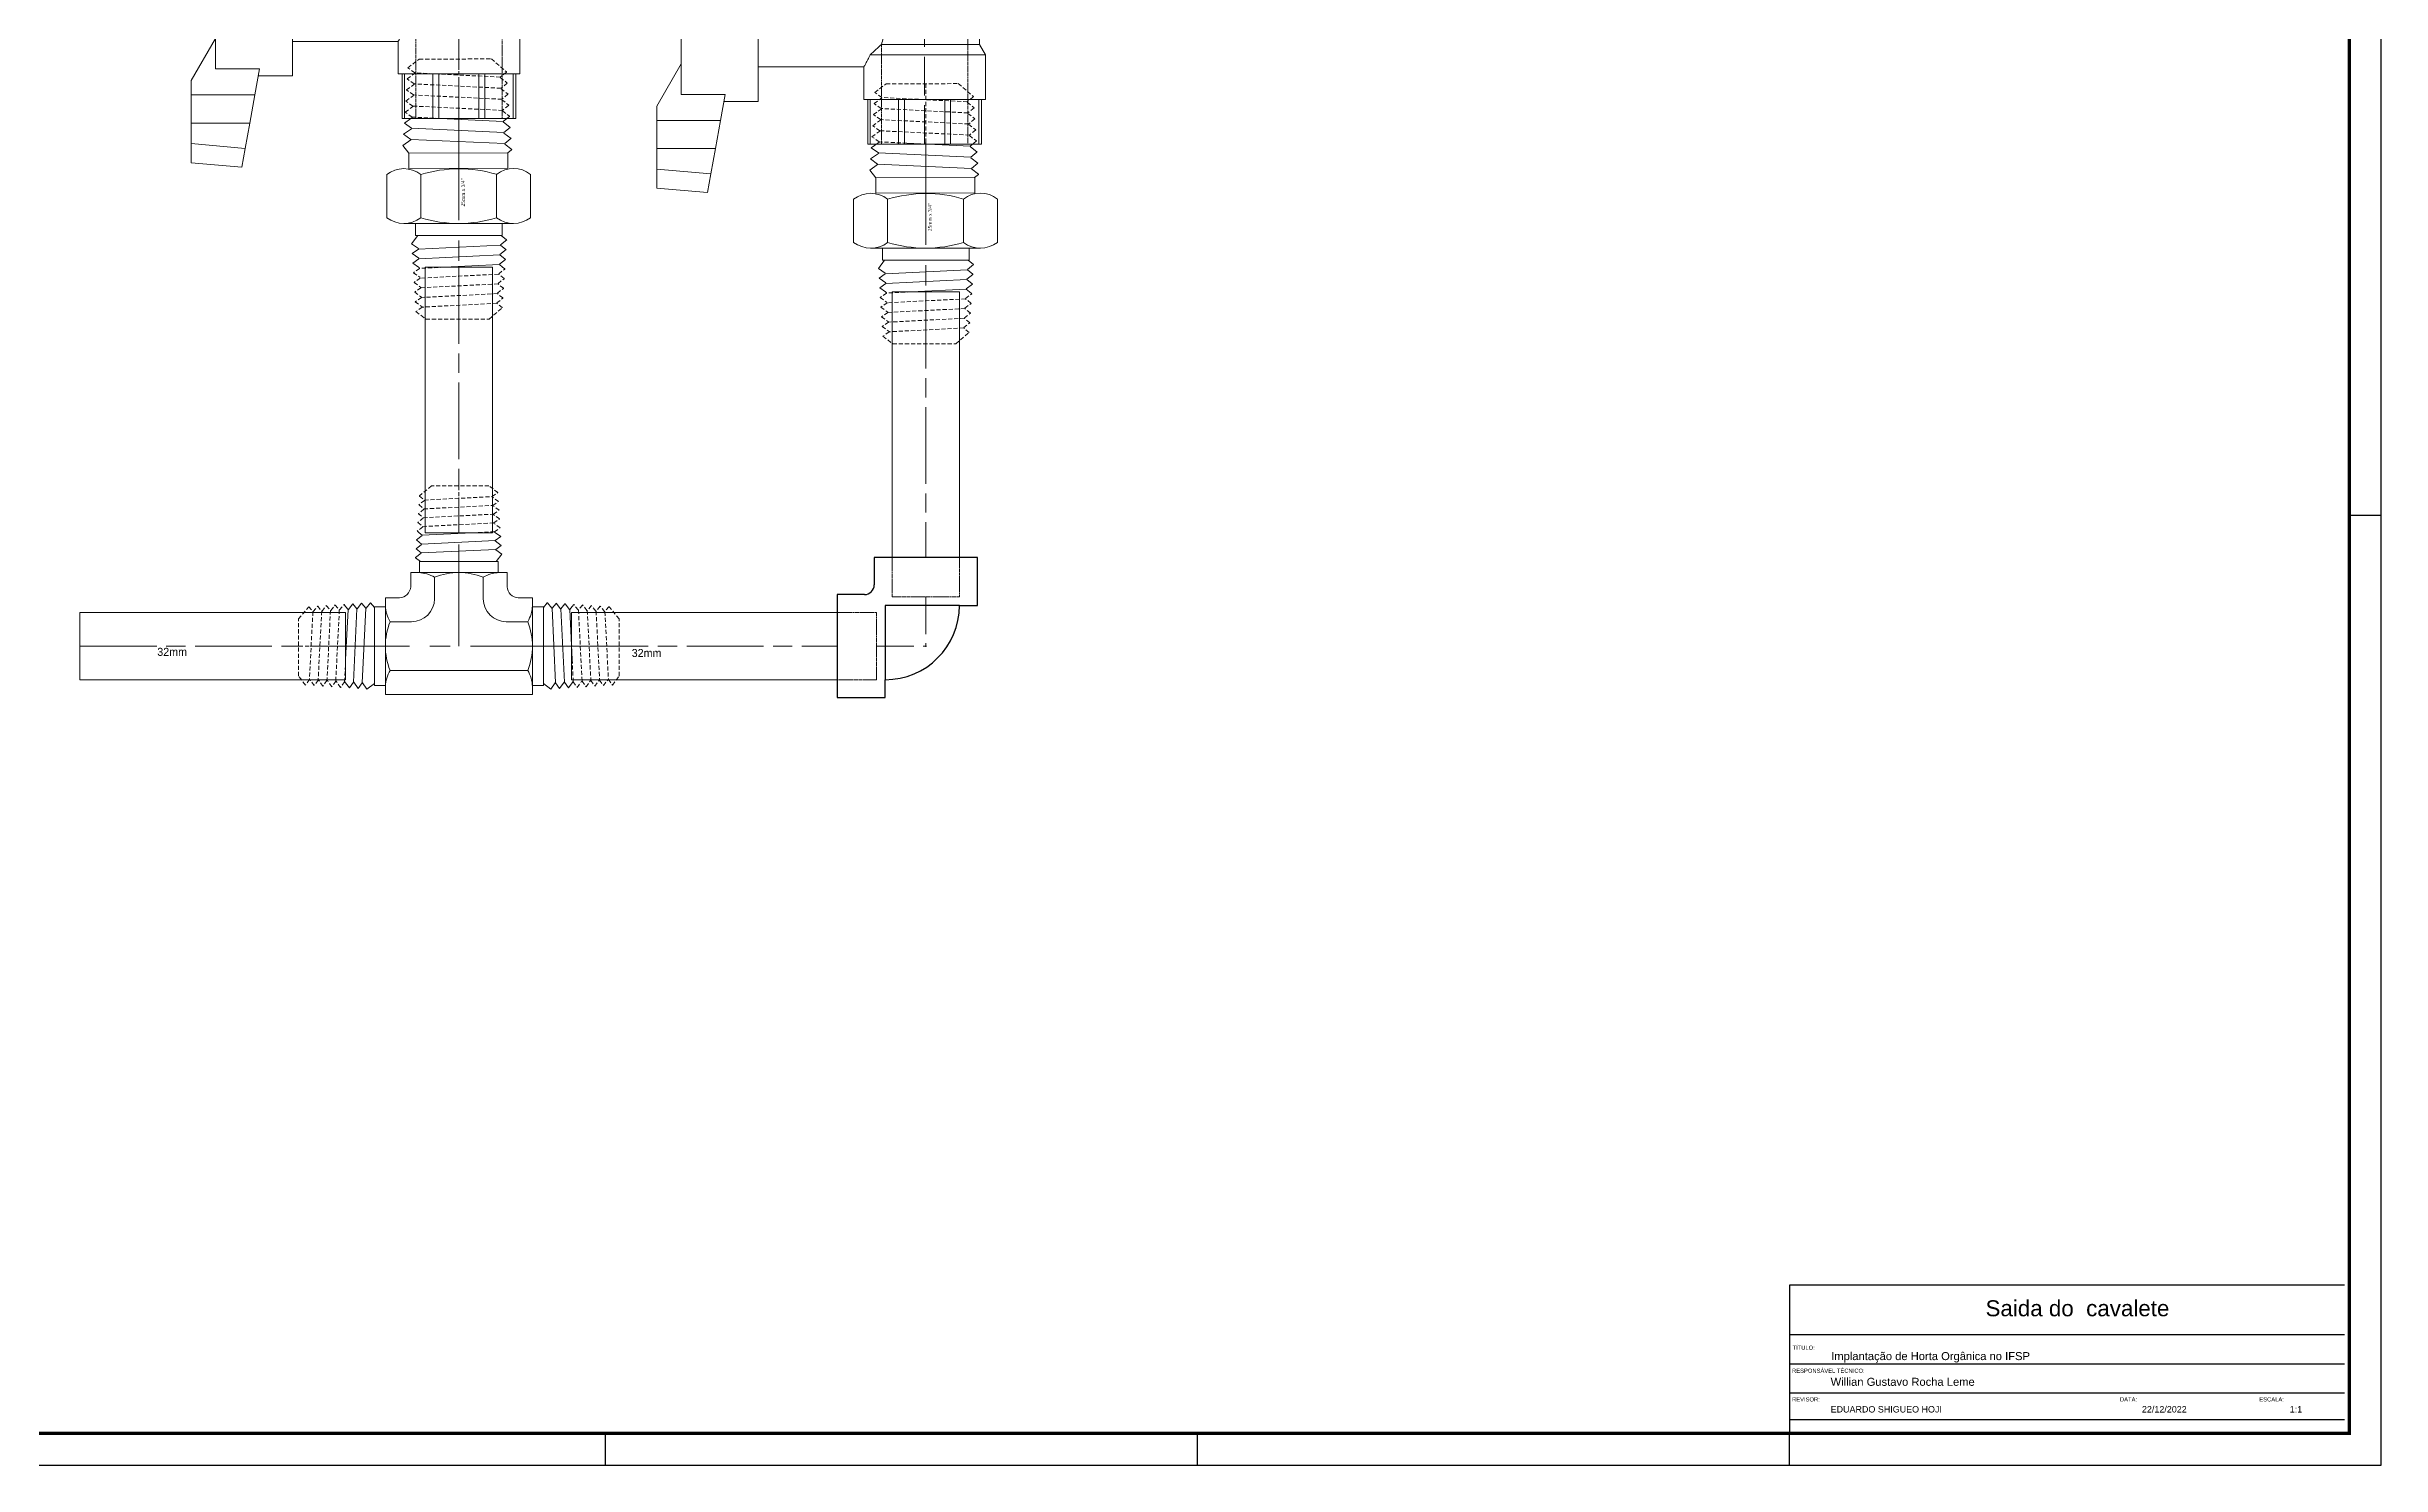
# Model space of a CAD drawing. Header units: millimetres. Extents: x -50 to 1139, y 20 to 861.
# Drawn here: x 410 to 1139, y 20 to 463 of the extents above; entities that cross this region are included whole.
import ezdxf

# ---------------------------------------------------------------- set-up
doc = ezdxf.new("R2010")
doc.units = ezdxf.units.MM
for name, pattern in [('ACAD_ISO02W100', [15, 12, -3]), ('ACAD_ISO08W100', [36, 24, -3, 6, -3]), ('CENTER', [50.8, 31.75, -6.35, 6.35, -6.35]), ('HIDDEN', [9.525, 6.35, -3.175]), ('PHANTOM2', [1.25, 0.625, -0.125, 0.125, -0.125, 0.125, -0.125])]:
    doc.linetypes.add(name, pattern=pattern)
doc.layers.add('1', color=7, linetype='Continuous')
doc.layers.add('ARQ-FOLHA', color=7, linetype='Continuous')
for name, color, linetype, lineweight in [('2', 8, 'PHANTOM2', 0), ('CENTER', 1, 'ACAD_ISO08W100', 0), ('RD0.25_CL', 1, 'CENTER', 25)]:
    doc.layers.add(name, color=color, linetype=linetype, lineweight=lineweight)
doc.layers.add('BANTU', color=8, linetype='ACAD_ISO02W100', lineweight=0, plot=False)
doc.styles.add('arial', font='arial.ttf')
doc.styles.add('PIPING', font='', dxfattribs={"width": 0.8})
doc.styles.get('PIPING').set_extended_font_data('Bookman Old Style')

# ---------------------------------------------------------------- blocks, each defined once
blk = doc.blocks.new('FOLHA A0')
at = {"layer": 'ARQ-FOLHA'}
for p, q in [((1189, -841), (1189, 0)), ((1179, -544), (1189, -544)), ((634, -841), (634, -831)), ((819, -841), (819, -831)), ((1004, -841), (1004, -831))]:
    blk.add_line(p, q, dxfattribs=at)
at = {"layer": 'ARQ-FOLHA', "const_width": 1}
blk.add_lwpolyline([(1179, -10), (25, -10), (25, -831), (1179, -831), (1179, -10)], dxfattribs=at)
at = {"layer": 'ARQ-FOLHA'}
blk.add_lwpolyline([(0, -841), (1189, -841)], dxfattribs=at)
blk = doc.blocks.new('1P2 PIPE')
at = {"layer": '1', "lineweight": 0}
blk.add_lwpolyline([(-83.05, 10.5), (0, 10.5), (0, -10.5), (-83.05, -10.5)], close=True, dxfattribs=at)
at = {"layer": 'CENTER', "lineweight": 0}
blk.add_line((-83.05, 0), (0, 0), dxfattribs=at)
blk = doc.blocks.new('3P4 STOP VALVE 1')
at = {"layer": '1', "linetype": 'ByBlock', "lineweight": -2, "extrusion": (-1, 3.06162e-16, 2.2309e-32)}
for p, q in [((-83.86, 82.73), (-85.24, 67.06)), ((-83.86, 82.73), (-77.96, 82.73)), ((-79.43, 66.03), (-77.96, 82.73)), ((-71.63, 82.73), (-77.96, 82.73)), ((-71.63, 82.73), (-71.63, 64.64)), ((-62.92, 82.73), (-71.63, 82.73)), ((-62.92, 63.09), (-62.92, 82.73)), ((-58.46, 82.73), (-62.92, 82.73)), ((-45.44, 75.21), (-58.46, 82.73)), ((-11.73, 82.73), (-24.76, 75.21)), ((-7.28, 82.73), (-11.73, 82.73)), ((-7.28, 82.73), (-7.28, 63.09)), ((1.43, 82.73), (-7.28, 82.73)), ((7.76, 82.73), (1.43, 82.73)), ((1.43, 64.64), (1.43, 82.73)), ((7.76, 82.73), (13.66, 82.73)), ((7.76, 82.73), (9.23, 66.03)), ((15.04, 67.06), (13.66, 82.73)), ((-15.35, 75.21), (-54.85, 75.21)), ((-54.85, 75.21), (-54.85, 61.66)), ((-15.35, 61.66), (-15.35, 75.21)), ((-79.43, 66.03), (-85.24, 67.06)), ((-79.43, 66.03), (-71.63, 64.64)), ((1.43, 64.64), (9.23, 66.03)), ((15.04, 67.06), (9.23, 66.03)), ((-71.63, 64.64), (-62.92, 63.09)), ((-62.92, 63.09), (-54.85, 61.66)), ((-57.04, 51.39), (-57.04, 62.05)), ((-15.35, 61.66), (-7.28, 63.09)), ((-13.16, 51.39), (-13.16, 62.05)), ((-7.28, 63.09), (1.43, 64.64)), ((-13.16, 51.39), (-57.04, 51.39)), ((-46.38, 18.8), (-46.38, 51.39)), ((-23.82, 16.94), (-23.82, 51.39)), ((-70.2, 17.55), (-70.2, 16.8)), ((-70.2, 17.55), (-56.41, 17.55)), ((-70.2, 16.8), (-70.2, 8.02)), ((-70.2, 16.8), (-56.41, 16.8)), ((-56.41, -18.8), (-56.41, 18.8)), ((-56.41, 18.8), (-46.38, 18.8)), ((-42.62, -18.8), (-42.62, 16.82)), ((-23.82, 16.94), (-15.33, 16.94)), ((-15.33, 16.94), (-15.04, 17.55)), ((-15.33, -16.94), (-15.33, 16.94)), ((-15.04, 17.55), (0, 17.55)), ((-15.04, 17.55), (-15.04, 16.8)), ((-15.04, 16.8), (0, 16.8)), ((-15.04, 16.8), (-15.04, 8.02)), ((0, 16.8), (0, 17.55)), ((0, 8.02), (0, 16.8)), ((-70.2, 8.02), (-70.2, 6.2)), ((-70.2, 8.02), (-56.41, 8.02)), ((-39.39, -16.94), (-39.39, 13.34)), ((-15.04, 8.02), (0, 8.02)), ((-15.04, 8.02), (-15.04, 6.2)), ((0, 6.2), (0, 8.02)), ((-70.2, 6.2), (-70.2, -6.21)), ((-70.2, 6.2), (-56.41, 6.2)), ((-15.04, 6.2), (0, 6.2)), ((-15.04, 6.2), (-15.04, 0.03)), ((-15.04, -0.03), (-15.04, 0.03)), ((0, -6.21), (0, 6.2)), ((-70.2, -6.21), (-70.2, -8.02)), ((-70.2, -6.21), (-56.41, -6.21)), ((-15.04, -0.03), (-15.04, -6.21)), ((-15.04, -6.21), (0, -6.21)), ((-15.04, -6.21), (-15.04, -8.02)), ((0, -8.02), (0, -6.21)), ((-70.2, -8.02), (-70.2, -16.8)), ((-70.2, -8.02), (-56.41, -8.02)), ((-15.04, -8.02), (0, -8.02)), ((-15.04, -8.02), (-15.04, -16.8)), ((0, -16.8), (0, -8.02)), ((-70.2, -16.8), (-70.2, -17.55)), ((-70.2, -16.8), (-56.41, -16.8)), ((-70.2, -17.55), (-56.41, -17.55)), ((-56.41, -18.8), (-42.62, -18.8)), ((-39.39, -16.94), (-42.62, -18.8)), ((-39.39, -16.94), (-15.33, -16.94)), ((-15.33, -16.94), (-15.04, -17.55)), ((-15.04, -16.8), (0, -16.8)), ((-15.04, -16.8), (-15.04, -17.55)), ((-15.04, -17.55), (0, -17.55)), ((0, -17.55), (0, -16.8))]:
    blk.add_line(p, q, dxfattribs=at)
at = {"layer": '1', "linetype": 'ByBlock', "lineweight": -2}
for points, knots in [([(-46.38, 18.8), (-46.38, 18.8), (-46.31, 18.76), (-46.01, 18.58), (-45.79, 18.45), (-45.21, 18.12), (-44.85, 17.92), (-44.03, 17.49), (-43.56, 17.26), (-42.93, 16.96), (-42.78, 16.89), (-42.62, 16.82)], [41.969733, 41.969733, 41.969733, 41.969733, 43.712812, 43.712812, 45.455891, 45.455891, 47.19897, 47.19897, 48.942049, 48.942049, 49.46474, 49.46474, 49.46474, 49.46474]), ([(-42.62, 16.82), (-42.09, 16.24), (-41.53, 15.63), (-40.44, 14.46), (-39.91, 13.89), (-39.39, 13.34)], [4.713222, 4.713222, 4.713222, 4.713222, 6.771201, 6.771201, 8.647063, 8.647063, 8.647063, 8.647063]), ([(-39.39, 13.34), (-38.73, 13.13), (-38.04, 12.95), (-36.59, 12.7), (-35.84, 12.63), (-35.1, 12.63), (-34.36, 12.63), (-33.6, 12.7), (-32.13, 12.95), (-31.4, 13.14), (-30.03, 13.6), (-29.37, 13.86), (-28.16, 14.4), (-27.61, 14.68), (-26.64, 15.2), (-26.18, 15.46), (-25.36, 15.95), (-25, 16.17), (-24.41, 16.54), (-24.19, 16.69), (-23.89, 16.89), (-23.82, 16.94), (-23.82, 16.94)], [-3.466653, -3.466653, -3.466653, -3.466653, -1.775194, -1.775194, 0, 0, 0, 1.775194, 1.775194, 3.550387, 3.550387, 5.325581, 5.325581, 7.100774, 7.100774, 8.856514, 8.856514, 10.612253, 10.612253, 12.367992, 12.367992, 14.123732, 14.123732, 14.123732, 14.123732])]:
    blk.add_open_spline(points, degree=3, knots=knots, dxfattribs=at)
at = {"layer": '2', "lineweight": 0}
for p, q in [((-70.2, 13.35), (-39.4, 13.35)), ((-30.78, 13.35), (0, 13.35)), ((0, -13.35), (-70.2, -13.35))]:
    blk.add_line(p, q, dxfattribs=at)
at = {"layer": 'BANTU', "lineweight": 0, "extrusion": (-1, 3.06162e-16, 2.2309e-32)}
blk.add_line((-70.2, 0), (0, 0), dxfattribs=at)
at = {"layer": 'RD0.25_CL'}
blk.add_line((-35.1, 75.21), (-35.1, 0), dxfattribs=at)
blk = doc.blocks.new('1P2 90 ELL SOCKOLET SIDE')
at = {"layer": '1'}
for p, q in [((-13.1, 16.65), (-28.6, 16.65)), ((-28.6, 16.65), (-28.6, -16.65)), ((-13.1, 10.85), (-13.1, 16.65)), ((-13.1, 10.85), (-13.1, -13.1)), ((-13.1, -13.1), (10.85, -13.1)), ((16.65, -13.1), (10.85, -13.1)), ((16.65, -28.6), (16.65, -13.1)), ((-28.6, -16.65), (-19.83, -16.65)), ((-16.65, -19.83), (-16.65, -28.6)), ((-16.65, -28.6), (16.65, -28.6))]:
    blk.add_line(p, q, dxfattribs=at)
for centre, radius in [((-13.1, -13.1), 23.95), ((-19.83, -19.83), 3.18)]:
    blk.add_arc(centre, radius, 0, 90, dxfattribs=at)
blk.add_point((0, 0), dxfattribs=at)
blk.add_point((0, 0), dxfattribs=at)
at = {"layer": '2', "lineweight": 0}
for p, q in [((-28.6, 10.85), (-15.9, 10.85)), ((-15.9, 10.85), (-15.9, -10.85)), ((-15.9, -10.85), (-28.6, -10.85)), ((-10.85, -28.6), (-10.85, -15.9)), ((-10.85, -15.9), (10.85, -15.9)), ((10.85, -15.9), (10.85, -28.6))]:
    blk.add_line(p, q, dxfattribs=at)
at = {"layer": 'BANTU', "lineweight": 0}
for p in [(-15.9, 0), (0, -15.9)]:
    blk.add_line(p, (0, 0), dxfattribs=at)

msp = doc.modelspace()

# ---------------------------------------------------------------- linework, layer by layer
at = {"color": 1, "linetype": 'CENTER', "lineweight": 9}
for p, q in [((538.45, 441.04), (538.45, 394.56)), ((684.36, 433.33), (684.36, 386.84)), ((538.45, 276.11), (538.45, 311.5)), ((573.84, 276.11), (503.05, 276.11))]:
    msp.add_line(p, q, dxfattribs=at)
at = {"lineweight": 9}
for p, q in [((515.9, 423.48), (515.9, 410.01)), ((526.52, 409.96), (526.52, 423.5)), ((550.22, 409.96), (550.22, 423.56)), ((550.22, 423.49), (550.22, 410.02)), ((560.84, 410.02), (560.84, 423.55)), ((550.22, 409.96), (550.22, 410.04)), ((661.82, 415.77), (661.82, 402.29)), ((672.44, 402.25), (672.43, 415.79)), ((696.14, 402.25), (696.14, 415.85)), ((696.14, 415.78), (696.14, 402.3)), ((706.76, 402.3), (706.76, 415.83)), ((525.57, 404.46), (523.64, 401.9)), ((523.64, 401.9), (525.77, 400.37)), ((551.48, 401.58), (553.39, 403.07)), ((553.34, 403.11), (551.68, 404.46)), ((553.39, 403.07), (553.34, 403.11)), ((696.14, 402.25), (696.14, 402.32)), ((671.49, 396.74), (669.56, 394.18)), ((669.56, 394.18), (671.69, 392.65)), ((697.4, 393.87), (699.31, 395.35)), ((699.26, 395.4), (697.6, 396.74)), ((699.31, 395.35), (699.26, 395.4)), ((526.61, 305.13), (524.88, 303.78)), ((524.88, 303.78), (524.93, 303.74)), ((524.93, 303.74), (526.43, 302.52)), ((551.88, 304.85), (549.95, 306.24)), ((550.13, 302.52), (551.88, 304.85)), ((523.38, 299.09), (523.38, 294.68)), ((530.84, 297.62), (530.84, 290.9)), ((546.05, 297.62), (546.05, 290.9)), ((509.43, 287.94), (510.78, 289.68)), ((510.78, 289.68), (510.82, 289.63)), ((510.82, 289.63), (512.04, 288.12)), ((515.46, 291.18), (519.88, 291.18)), ((561.43, 291.18), (557.01, 291.18)), ((561.43, 291.18), (557.01, 291.18)), ((566.07, 289.63), (564.85, 288.12)), ((566.11, 289.68), (566.07, 289.63)), ((567.46, 287.94), (566.11, 289.68)), ((516.94, 283.72), (523.66, 283.72)), ((559.95, 283.72), (553.23, 283.72)), ((509.71, 262.68), (508.32, 264.61)), ((512.04, 264.43), (509.71, 262.68)), ((516.94, 268.51), (559.95, 268.5)), ((564.85, 264.43), (567.18, 262.68)), ((567.18, 262.68), (568.57, 264.61)), ((561.43, 261), (515.46, 261))]:
    msp.add_line(p, q, dxfattribs=at)
at = {"color": 8, "linetype": 'HIDDEN', "lineweight": 9, "ltscale": 0.2}
for p, q in [((538.44, 394.56), (538.44, 378.32)), ((684.36, 386.84), (684.36, 370.61)), ((538.45, 311.5), (538.45, 326.24)), ((503.05, 276.11), (488.32, 276.11)), ((573.84, 276.11), (588.57, 276.11))]:
    msp.add_line(p, q, dxfattribs=at)
at = {"color": 252, "linetype": 'HIDDEN', "lineweight": 9, "ltscale": 0.2}
for points in [[(551.39, 453.83), (553.57, 452.13), (553.52, 452.08), (551.62, 450.5), (524.49, 451.86), (522.28, 453.43), (524.71, 455.19)], [(548.59, 459.65), (553.34, 455.6), (553.28, 455.55), (551.39, 453.97), (524.71, 455.33), (522.5, 456.9), (526.05, 459.61), (548.59, 459.65)], [(538.44, 459.63), (538.45, 441.04)], [(551.85, 446.89), (554.03, 445.2), (553.98, 445.15), (552.08, 443.57), (524.05, 444.93), (521.84, 446.5), (524.27, 448.25)], [(551.62, 450.36), (553.8, 448.67), (553.75, 448.61), (551.85, 447.04), (524.27, 448.39), (522.06, 449.96), (524.49, 451.72)], [(697.31, 446.11), (699.49, 444.42), (699.43, 444.37), (697.54, 442.79), (670.41, 444.15), (668.2, 445.72), (670.63, 447.47)], [(694.51, 451.93), (699.26, 447.89), (699.2, 447.83), (697.31, 446.26), (670.63, 447.61), (668.42, 449.18), (671.97, 451.9), (694.51, 451.93)], [(684.36, 451.92), (684.36, 433.33)], [(532.54, 441.04), (523.83, 441.46), (521.62, 443.03), (524.05, 444.78)], [(552.08, 443.43), (554.26, 441.73), (554.21, 441.68), (553.43, 441.03)], [(697.77, 439.18), (699.95, 437.49), (699.9, 437.43), (698, 435.86), (669.97, 437.21), (667.76, 438.78), (670.19, 440.54)], [(697.54, 442.65), (699.72, 440.95), (699.67, 440.9), (697.77, 439.32), (670.19, 440.68), (667.98, 442.25), (670.41, 444)], [(678.46, 433.33), (669.75, 433.74), (667.54, 435.31), (669.97, 437.07)], [(698, 435.71), (700.18, 434.02), (700.13, 433.97), (699.34, 433.32)]]:
    msp.add_lwpolyline(points, dxfattribs=at)
at = {"lineweight": 9}
for points in [[(552.54, 436.49), (554.73, 434.8), (554.67, 434.75), (552.77, 433.17), (523.39, 434.52), (521.18, 436.09), (523.61, 437.85)], [(552.31, 439.96), (554.49, 438.27), (554.44, 438.21), (552.54, 436.64), (523.61, 437.99), (521.4, 439.56), (523.46, 441.05)], [(523.46, 441.05), (523.83, 441.32)], [(553.43, 441.03), (552.31, 440.1), (532.54, 441.04)], [(522.79, 430.23), (520.95, 432.63), (523.39, 434.38)], [(552.77, 433.03), (554.96, 431.33), (554.9, 431.28), (553.7, 430.28)], [(698.23, 432.25), (700.41, 430.55), (700.36, 430.5), (698.46, 428.92), (669.53, 430.28), (667.32, 431.85), (669.38, 433.34)], [(669.38, 433.34), (669.75, 433.6)], [(699.34, 433.32), (698.23, 432.39), (678.46, 433.33)], [(668.71, 422.51), (666.87, 424.91), (669.3, 426.67)], [(698.46, 428.78), (700.64, 427.09), (700.59, 427.03), (698.69, 425.45), (669.3, 426.81), (667.09, 428.38), (669.53, 430.13)], [(698.69, 425.31), (700.87, 423.62), (700.82, 423.56), (699.62, 422.57)], [(551.28, 398.56), (553.19, 400.04), (553.14, 400.09), (551.48, 401.46), (525.77, 400.24), (523.84, 398.87), (525.97, 397.34)], [(551.09, 395.53), (552.99, 397.01), (552.94, 397.06), (551.28, 398.43), (525.97, 397.21), (524.03, 395.84), (525.81, 394.56)], [(552.1, 394.56), (551.09, 395.4), (533.85, 394.56)], [(697.2, 390.84), (699.11, 392.32), (699.06, 392.37), (697.4, 393.75), (671.69, 392.53), (669.76, 391.15), (671.88, 389.62)], [(697, 387.81), (698.91, 389.29), (698.86, 389.34), (697.2, 390.72), (671.88, 389.5), (669.95, 388.12), (671.73, 386.84)], [(698.02, 386.84), (697, 387.69), (679.77, 386.84)], [(526.79, 307.88), (525.06, 306.53), (525.11, 306.49), (526.61, 305.24), (549.95, 306.35), (551.7, 307.6), (549.77, 308.98)], [(526.97, 310.63), (525.24, 309.28), (525.29, 309.24), (526.79, 307.99), (549.77, 309.1), (551.52, 310.34), (549.91, 311.5)], [(526.05, 311.5), (526.97, 310.74), (542.61, 311.5)], [(503.93, 287.58), (505.28, 289.32), (505.32, 289.27), (506.57, 287.76), (505.46, 264.79), (504.21, 263.03), (503.05, 264.65)], [(503.05, 288.51), (503.82, 287.58), (503.05, 271.94)], [(506.68, 287.76), (508.03, 289.5), (508.07, 289.45), (509.32, 287.94), (508.21, 264.61), (506.96, 262.86), (505.57, 264.79)], [(570.21, 287.76), (568.86, 289.5), (568.82, 289.45), (567.57, 287.94), (568.68, 264.61), (569.93, 262.86), (571.32, 264.79)], [(572.96, 287.58), (571.61, 289.32), (571.57, 289.27), (570.32, 287.76), (571.43, 264.79), (572.68, 263.03), (573.84, 264.65)], [(573.84, 288.51), (573.07, 287.58), (573.84, 271.94)]]:
    msp.add_lwpolyline(points, dxfattribs=at)
at = {"color": 8, "linetype": 'HIDDEN', "lineweight": 9, "ltscale": 0.2}
for points in [[(533.85, 394.56), (526.16, 394.18), (524.23, 392.81), (526.36, 391.28)], [(550.89, 392.5), (552.8, 393.98), (552.75, 394.03), (552.1, 394.56)], [(550.69, 389.47), (552.6, 390.95), (552.55, 391), (550.89, 392.37), (526.36, 391.15), (524.43, 389.78), (526.56, 388.25)], [(550.49, 386.44), (552.4, 387.92), (552.35, 387.97), (550.69, 389.34), (526.56, 388.12), (524.63, 386.75), (526.76, 385.22)], [(679.77, 386.84), (672.08, 386.47), (670.15, 385.09), (672.28, 383.56)], [(696.81, 384.78), (698.72, 386.26), (698.67, 386.31), (698.02, 386.84)], [(550.3, 383.41), (552.2, 384.89), (552.15, 384.94), (550.49, 386.31), (526.76, 385.09), (524.82, 383.72), (526.95, 382.19)], [(547.86, 378.32), (552.01, 381.86), (551.96, 381.91), (550.3, 383.28), (526.95, 382.07), (525.02, 380.69), (528.13, 378.32), (547.86, 378.32)], [(696.61, 381.75), (698.52, 383.24), (698.47, 383.28), (696.81, 384.66), (672.28, 383.44), (670.35, 382.06), (672.48, 380.53)], [(696.41, 378.72), (698.32, 380.21), (698.27, 380.25), (696.61, 381.63), (672.48, 380.41), (670.55, 379.03), (672.67, 377.5)], [(696.21, 375.69), (698.12, 377.18), (698.07, 377.22), (696.41, 378.6), (672.67, 377.38), (670.74, 376.01), (672.87, 374.47)], [(693.77, 370.61), (697.93, 374.15), (697.88, 374.19), (696.21, 375.57), (672.87, 374.35), (670.94, 372.98), (674.05, 370.61), (693.77, 370.61)], [(527.69, 321.62), (525.96, 320.28), (526, 320.24), (527.51, 318.99), (549.05, 320.09), (550.81, 321.34), (548.87, 322.73)], [(529.9, 326.24), (526.14, 323.03), (526.18, 322.99), (527.69, 321.74), (548.87, 322.84), (550.63, 324.09), (547.81, 326.24), (529.9, 326.24)], [(527.33, 316.13), (525.6, 314.78), (525.64, 314.74), (527.15, 313.49), (549.41, 314.6), (551.16, 315.84), (549.23, 317.23)], [(527.51, 318.87), (525.78, 317.53), (525.82, 317.49), (527.33, 316.24), (549.23, 317.34), (550.99, 318.59), (549.05, 319.98)], [(542.61, 311.5), (549.59, 311.85), (551.34, 313.09), (549.41, 314.48)], [(527.15, 313.38), (525.42, 312.03), (525.46, 311.99), (526.05, 311.5)], [(488.32, 284.65), (491.53, 288.42), (491.57, 288.38), (492.82, 286.87), (491.72, 265.68), (490.47, 263.93), (488.32, 266.75), (488.32, 284.65)], [(492.93, 286.87), (494.28, 288.6), (494.32, 288.56), (495.57, 287.05), (494.46, 265.5), (493.22, 263.75), (491.83, 265.68)], [(495.68, 287.05), (497.03, 288.78), (497.07, 288.73), (498.32, 287.23), (497.21, 265.33), (495.97, 263.57), (494.58, 265.5)], [(498.43, 287.23), (499.78, 288.96), (499.82, 288.91), (501.07, 287.41), (499.96, 265.15), (498.72, 263.39), (497.33, 265.33)], [(501.18, 287.41), (502.53, 289.14), (502.57, 289.09), (503.05, 288.51)], [(575.71, 287.41), (574.36, 289.14), (574.32, 289.09), (573.84, 288.51)], [(578.46, 287.23), (577.11, 288.96), (577.07, 288.91), (575.82, 287.41), (576.93, 265.15), (578.17, 263.39), (579.56, 265.33)], [(581.21, 287.05), (579.86, 288.78), (579.82, 288.73), (578.57, 287.23), (579.68, 265.33), (580.92, 263.57), (582.31, 265.5)], [(583.96, 286.87), (582.61, 288.6), (582.57, 288.56), (581.32, 287.05), (582.43, 265.5), (583.67, 263.75), (585.06, 265.68)], [(588.57, 284.65), (585.36, 288.42), (585.32, 288.38), (584.07, 286.87), (585.18, 265.68), (586.42, 263.93), (588.57, 266.75), (588.57, 284.65)], [(503.05, 271.94), (502.71, 264.97), (501.46, 263.21), (500.08, 265.15)], [(573.84, 271.94), (574.18, 264.97), (575.43, 263.21), (576.81, 265.15)]]:
    msp.add_lwpolyline(points, dxfattribs=at)
at = {"color": 8, "linetype": 'HIDDEN', "lineweight": 9}
for points in [[(525.81, 394.56), (526.16, 394.31)], [(671.73, 386.84), (672.08, 386.59)], [(549.91, 311.5), (549.59, 311.73)], [(503.05, 264.65), (502.83, 264.97)], [(573.84, 264.65), (574.07, 264.97)]]:
    msp.add_lwpolyline(points, dxfattribs=at)
at = {"lineweight": 9}
for centre, radius, start, end in [((521.22, 416.89), 8.47, 51.29933, 128.91741), ((538.5, 384.34), 40.96, 73.38245, 107.0249), ((555.52, 416.95), 8.47, 51.11443, 128.73251), ((667.14, 409.18), 8.47, 51.29933, 128.91741), ((684.42, 376.62), 40.96, 73.38245, 107.0249), ((701.44, 409.24), 8.47, 51.11443, 128.73251), ((521.25, 417.14), 8.9, 233.08675, 306.33301), ((538.37, 449.69), 41.46, 253.38775, 286.61244), ((555.5, 417.14), 8.9, 233.66699, 306.91325), ((667.16, 409.42), 8.9, 233.08675, 306.33301), ((684.29, 441.98), 41.46, 253.38775, 286.61244), ((701.42, 409.42), 8.9, 233.66699, 306.91325), ((519.69, 294.87), 3.69, 272.90363, 357.09637), ((557.2, 294.87), 3.69, 182.90363, 267.09637), ((523.6, 290.96), 7.24, 270.45065, 359.12401), ((553.29, 290.96), 7.24, 180.87599, 269.54935)]:
    msp.add_arc(centre, radius, start, end, dxfattribs=at)
at = {"layer": '1', "lineweight": 0}
for p, q in [((524.76, 408.23), (521.2, 408.23)), ((551.99, 408.23), (555.54, 408.23)), ((670.68, 400.52), (667.12, 400.52)), ((697.91, 400.52), (701.46, 400.52)), ((526.15, 302.52), (550.74, 302.52)), ((553.51, 299.09), (523.38, 299.09)), ((553.51, 294.68), (553.51, 299.09)), ((515.46, 261), (515.46, 291.18)), ((561.43, 261), (561.43, 291.18))]:
    msp.add_line(p, q, dxfattribs=at)
for points in [[(553.73, 425.49), (553.72, 430.28), (522.79, 430.23), (522.8, 425.44)], [(699.65, 417.77), (699.64, 422.57), (668.71, 422.51), (668.71, 417.72)], [(551.99, 408.23), (551.99, 404.46), (524.9, 404.46), (524.9, 408.23)], [(697.91, 400.52), (697.91, 396.74), (670.82, 396.74), (670.82, 400.52)], [(526.15, 299.09), (526.15, 302.52), (550.74, 302.52), (550.74, 299.09)], [(515.47, 288.4), (512.04, 288.4), (512.04, 263.82), (515.47, 263.82)], [(561.43, 288.4), (564.85, 288.4), (564.85, 263.82), (561.43, 263.82)]]:
    msp.add_lwpolyline(points, close=True, dxfattribs=at)
for centre, radius, start, end in [((525.37, 288.3), 10.8, 59.58075, 87.4914), ((538.45, 278.76), 20.34, 68.03737, 111.96263), ((551.52, 288.31), 10.8, 92.50137, 120.42647), ((526.26, 289.19), 10.8, 182.5086, 210.41925), ((550.64, 289.19), 10.8, 329.58075, 357.4914), ((535.8, 276.11), 20.34, 158.03802, 201.96198), ((541.09, 276.11), 20.34, 338.03802, 21.96198), ((526.26, 263.04), 10.8, 149.58075, 177.4914), ((550.64, 263.04), 10.8, 2.5086, 30.41925)]:
    msp.add_arc(centre, radius, start, end, dxfattribs=at)
for p in [(538.45, 441.04), (684.36, 433.33), (538.45, 394.56), (684.36, 386.84), (538.45, 311.5), (503.05, 276.11), (573.84, 276.11)]:
    msp.add_point(p, dxfattribs=at)
at = {"layer": 'ARQ-FOLHA'}
for p, q in [((1127.74, 76.34), (954.24, 76.34)), ((954.24, 76.34), (954.24, 30.01)), ((954.24, 63.17), (954.24, 63.17)), ((1127.74, 60.82), (954.24, 60.82)), ((954.24, 53.72), (954.24, 53.72)), ((1127.74, 51.62), (954.24, 51.62)), ((1127.74, 42.6), (954.24, 42.6)), ((1127.74, 34.2), (954.24, 34.2))]:
    msp.add_line(p, q, dxfattribs=at)

# ---------------------------------------------------------------- block references
at = {"layer": '1', "lineweight": 0}
for name, p, xscale, yscale, zscale, rotation in [('3P4 STOP VALVE 1', (538.44, 512.03), 1.011235955055739, 1.011235955055739, 1.011235955055739, 89.99999999999999), ('3P4 STOP VALVE 1', (683.98, 504.05), 1.011235955055739, 1.011235955055739, 1.011235955055739, 89.99999999999999), ('1P2 90 ELL SOCKOLET SIDE', (684.36, 276.11), 0.9677419354842703, 0.9677419354842703, 0.9677419354842703, 270)]:
    msp.add_blockref(name, p, dxfattribs=dict(at, xscale=xscale, yscale=yscale, zscale=zscale, rotation=rotation))
at = {"layer": '1', "lineweight": 0, "rotation": 270}
for p in [(538.45, 311.5), (684.36, 303.79)]:
    msp.add_blockref('1P2 PIPE', p, dxfattribs=at)
at = {"layer": '1', "lineweight": 0}
for p in [(503.05, 276.11), (656.69, 276.11)]:
    msp.add_blockref('1P2 PIPE', p, dxfattribs=at)
at = {"layer": 'ARQ-FOLHA'}
msp.add_blockref('FOLHA A0', (-49.76, 861.01), dxfattribs=at)

# ---------------------------------------------------------------- texts
at = {"char_height": 2.5, "attachment_point": 1}
for insert in [(444.19, 275.56), (592.45, 275.2)]:
    msp.add_mtext('32mm\\P', dxfattribs=dict(at, insert=insert))
at = {"layer": '1', "color": 8, "style": 'PIPING', "width": 0.8}
for p in [(540.32, 413.55), (686.24, 405.83)]:
    msp.add_text('25mm x 3/4"', height=1.1475, rotation=90.2, dxfattribs=at).set_placement(p)
at = {"layer": 'ARQ-FOLHA', "style": 'arial'}
for s, height, p in [('Saida do  cavalete', 5, (1015.55, 66.6)), ('TÍTULO:', 1.3, (955.24, 56.12)), ('Implantação de Horta Orgânica no IFSP', 2.5, (967.32, 52.9)), ('RESPONSÁVEL TÉCNICO:', 1.3, (955.08, 48.92)), ('Willian Gustavo Rocha Leme', 2.5, (967.15, 44.86)), ('REVISOR:', 1.3, (955.08, 39.97)), ('EDUARDO SHIGUEO HOJI', 2, (967.15, 36.52)), ('DATA:', 1.3, (1057.57, 39.97)), ('22/12/2022', 2, (1064.44, 36.52)), ('ESCALA:', 1.3, (1101.13, 39.97)), ('1:1', 2, (1110.62, 36.52))]:
    msp.add_text(s, height=height, dxfattribs=at).set_placement(p)

doc.saveas('drawing.dxf')
